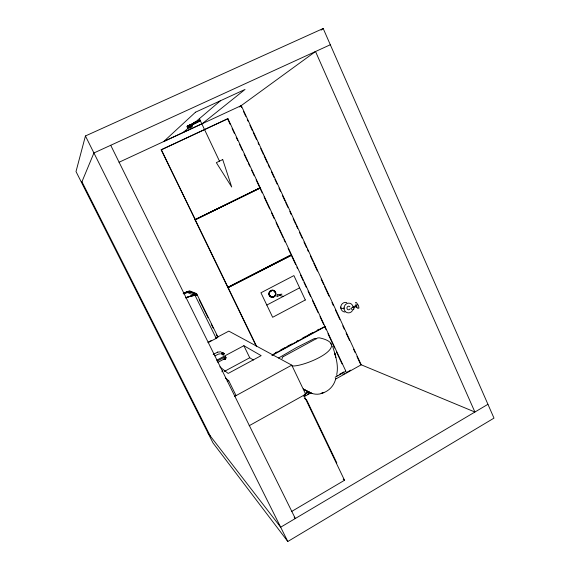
<?xml version="1.0" encoding="UTF-8"?>
<svg xmlns="http://www.w3.org/2000/svg" width="570" height="570" viewBox="0 0 570 570"><rect width="100%" height="100%" fill="white"/><g stroke="black" fill="none" stroke-linecap="round" stroke-linejoin="round"><path stroke-width="0.85" d="M336.728 374.554C338.801 364.9 335.409 355.302 332.588 346.175M355.481 302.969L355.63 302.556A3.548 1.04 61.1 0 1 356.485 302.734L358.537 305.598L358.936 308.092A3.548 1.04 61.1 0 1 358.345 308.071M340.76 306.995L340.568 307.971L343.853 308.776L344.045 307.786M223.433 353.642L223.775 353.343L222.293 354.661A1.56 0.385 -55.7 0 1 222.122 354.54L222.179 354.219M223.048 354.761L223.39 354.918M222.272 352.524L221.616 353.728M222.535 354.583L222.799 354.54M221.153 353.656L221.231 354.027L221.623 353.678M85.436 135.959L76.01 171.556L213.009 442.933L287.8 541.5L493.991 418.116L323.19 28.5L85.436 135.959L287.8 541.5M188.121 126.098L188.577 125.664M335.823 378.338C334.198 385.755 328.641 391.725 321.145 393.414L323.838 392.459C316.87 396.349 309.218 393.229 303.269 389.011M183.227 293.144L189.774 290.914L196.593 293.607L194.826 294.897L185.834 297.811M185.556 297.754L195.93 294.084L188.862 291.256L183.248 293.194L187.352 291.897L187.694 292.588L194.997 295.616M223.276 353.592L223.376 353.151A1.56 0.385 -55.7 0 0 223.169 352.994L222.998 353.087M222.229 352.695L222.051 353.108M81.588 182.614L93.922 152.967L330.315 44.752M199.229 121.047L193.009 123.64L188.193 126.319L199.243 121.061L188.378 126.333M225.307 358.872C224.409 359.905 225.342 358.174 224.787 358.936M225.164 358.587L224.979 359.064M224.772 359.328L224.402 359.292M225.179 358.865L224.366 359.542L224.316 358.908M223.162 353.714C223.105 352.167 224.623 354.604 223.048 353.215M187.936 127.78L188.663 127.345M191.805 125.877L191.228 125.963M191.933 125.856L191.406 126.198M191.534 126.982C185.977 128.955 192.617 127.887 191.128 126.127L192.24 125.614M191.399 126.134L191.947 125.999M223.376 354.989L223.796 354.426M223.675 354.654L224.295 353.628M222.792 354.355L223.362 354.44M224.765 359.136L224.445 359.456L224.181 359.036M224.715 359.171L224.174 359.114M221.766 352.616L222.215 352.481M223.34 353.685L224.117 353.692M282.82 356.906L282.079 357.917L282.207 358.751M161.153 149.832L227.936 118.66L260.198 187.744L195.211 219.6L161.153 149.832L227.936 118.66M183.162 132.482L220.447 100.74M225.157 359.079L224.658 359.342L225.221 358.915M225.385 359.193L224.459 359.613M321.102 30.153L323.19 28.5M221.922 371.775L222.671 370.472M239.379 106.961L315.524 51.521L474.903 412.032L360.418 364.458M271.527 297.141A3.513 3.377 -75.9 0 1 269.567 295.851L269.026 294.719A3.513 3.377 -75.9 0 1 270.28 290.935L271.384 290.358A3.513 3.377 -75.9 0 1 275.011 291.584L275.331 292.125L275.011 291.584M188.25 127.424L187.879 127.673L188.827 127.374M192.111 125.813L191.563 125.835M224.68 358.017L223.996 358.359M270.28 290.935L271.384 290.358M487.934 404.308L280.668 527.2L208.036 433.079M291.641 511.468L344.522 480.261L303.81 395.245M273.864 296.671L273.322 296.892L274.355 296.35L273.194 297.077A3.513 3.377 -75.9 0 1 272.88 297.155M188.613 127.295L187.587 127.993M191.648 126.17L192.446 125.706M278.552 358.01L296.414 347.65L314.576 338.452A1.425 1.347 -70.9 0 1 316.086 338.943M305.435 393.336L306.974 392.474M336.179 376.193L337.711 375.338M339.25 374.476L343.86 371.904M304.33 394.469L308.954 391.889M335.124 377.29L345.897 371.277L325.092 326.717L324.622 326.56L326.104 329.738M249.176 425.733L305.663 394.212L291.755 365.142L228.819 331.12L215.631 338.074M304.131 396.157L305.684 395.288M307.237 394.426L308.79 393.557M342.94 374.49L344.494 373.621M346.047 372.751L350.707 370.158M303.917 396.791L310.885 392.901M335.666 379.064L361.223 364.793L241.253 105.6L119.03 162.265M234.591 396.414L291.755 365.142M227.238 381.551L228.734 380.739L236.08 395.601M283.069 356.742L317.682 337.939L319.435 337.839C354.454 345.506 303.269 367.401 291.94 365.919M357.383 304.686L352.288 307.515M353.436 308L357.148 305.997M275.253 352.866L276.82 352.018M280.725 349.909L285.413 347.372M286.974 346.531L291.662 343.995M296.35 341.459L297.911 340.611M302.599 338.081L306.503 335.965M308.071 335.117L312.752 332.588M317.44 330.051L319.008 329.204M272.282 354.875L324.943 326.403L291.676 255.153L227.929 287.708L256.179 346.04M271.883 355.502L325.092 326.717M188 127.623L188.969 127.103M188.478 127.495L189.012 127.153M190.694 126.526L191.192 126.212L190.793 126.348M191.057 126.39L191.641 126.105M192.069 125.927L190.765 126.64M224.21 371.498L249.738 357.753L253.443 360.055M216.671 360.226L243.874 345.705L261.153 355.644L228.164 373.443L219.82 366.838M217.134 361.109L225.421 356.685L225.841 357.297L226.105 357.946L217.804 362.392M213.159 354.447L217.683 352.103M214.94 355.908L218.403 354.091L220.198 353.87M208.185 342.15L211.206 340.561M208.029 342.67L216.222 338.352A2.444 0.485 -26.4 0 0 217.897 336.92L196.593 293.607M266.817 305.064L299.628 287.822M227.765 287.38L291.519 254.826L260.298 187.965L195.061 219.856L227.765 287.38L290.315 255.21M227.929 287.708L291.676 255.153M188.784 127.11L189.276 126.861M188.513 127.345L189.397 126.882M188.834 127.224L189.646 126.882M190.637 126.604L191.548 126.205M224.787 359.285L225.471 359.079M225.036 359.428L224.609 359.606M189.14 127.025L190.522 126.355M189.945 126.732L188.877 127.331L189.283 127.188M189.226 127.274L192.14 125.756M190.181 126.825L190.929 126.519M194.954 219.635L260.198 187.744M195.061 219.856L260.298 187.965M189.867 126.704L190.423 126.447M189.554 127.181L190.252 126.853M193.935 122.885L195.638 122.101M195.603 294.32L189.582 291.89L183.533 293.892M190.33 126.362L190.808 126.148M190.366 126.49L191.513 125.927M190.245 126.59L190.964 126.276M189.689 127.153L187.844 127.922M191.912 124.616L189.596 125.614M191.784 124.581L190.672 125.058M190.537 126.462L191.406 126.006M188.67 127.53L189.539 127.082M188.307 127.73L189.176 127.388M191.185 124.524L190.751 124.709A6.12 0.356 -25.5 0 0 191.093 124.531M222.97 354.832L222.329 354.547M273.194 297.077L274.305 296.493A3.513 3.377 -75.9 0 0 274.79 296.03M191.207 126.12L191.777 125.863M190.487 125.129L189.518 125.478M217.647 352.11L220.918 351.811M225.143 359.022L224.893 359.086M224.587 359.342L225.357 359.057M187.523 128.029L187.901 127.887M192.183 125.649L192.56 125.507M190.473 296.628L194.627 295.31M183.889 293.308L189.689 291.348L195.645 293.728M189.489 125.186L189.724 125.115A6.12 0.356 -25.5 0 1 189.418 125.236M185.62 297.754L194.826 294.897L216.222 338.352M188.478 126.02L188.143 126.212L199.144 120.904M291.106 254.797L291.519 254.826M279.45 295.417L283.297 296.4M324.472 326.247L324.943 326.403M345.399 371.049L345.897 371.277M309.289 392.203L311.99 393.5L303.703 389.196M303.525 389.146L310.828 392.994M226.069 357.953L225.414 356.72M222.329 354.433L222.763 354.69M223.269 353.079L223.811 353.407M330.522 343.639L331.519 344.259M304.359 398.345L306.56 399.77L336.834 462.99M357.796 308.334L356.934 307.586M195.93 294.084L197.085 295.011L195.994 293.899L196.358 294.626M225.357 377.924L228.734 380.739M343.168 479.121L344.522 480.261M196.415 295.495L195.46 294.426L195.823 295.153M189.062 292.46L188.214 291.491L188.556 292.182M294.177 517.168L295.317 518.515L110.715 145.279M356.927 307.579L356.022 306.311M269.567 295.851L269.026 294.719M81.945 181.759L210.195 435.872M199.151 299.635L208.079 317.796M211.192 324.109L213.13 328.056M216.237 334.376L217.405 336.742M225.036 358.58L225.264 359.079M224.936 358.601L225.143 359.185M224.651 359L224.844 359.357M189.582 291.89L189.24 291.199L189.611 292.253L188.862 291.256L189.204 291.947M243.874 345.705L249.738 357.753M161.346 149.668L195.211 219.6M195.318 219.82L228.078 287.472M228.235 287.8L256.536 346.232M199.386 118.674L219.471 161.132M227.622 118.881L230.244 124.495M232.118 128.499L234.363 133.316M236.237 137.32L237.733 140.526M239.607 144.538L242.229 150.152M244.103 154.157L247.473 161.374M248.221 162.977L249.717 166.184M251.591 170.195L254.213 175.809M256.087 179.814L259.827 187.836M260.305 188.862L262.186 192.881M264.06 196.899L269.695 208.962M271.577 212.988L274.206 218.616M276.079 222.635L278.709 228.264M279.464 229.874L283.219 237.911M283.967 239.521L285.093 241.936M288.099 248.37L290.728 253.999M291.256 255.125L295.737 264.715M296.856 267.109L297.597 268.712M300.589 275.103L303.197 280.697M303.945 282.293L306.183 287.088M308.049 291.085L310.664 296.678M312.531 300.675L318.131 312.659M319.998 316.656L323.724 324.651M327.957 333.714L334.64 348.014M336.492 351.982L342.057 363.902M240.918 105.842L241.659 107.459M243.525 111.485L245.77 116.323M247.259 119.543L248.007 121.161M249.874 125.186L252.482 130.829M253.23 132.44L256.586 139.7M258.082 142.92L258.83 144.531M260.69 148.563L263.304 154.206M264.053 155.817L267.408 163.07M268.156 164.687L269.646 167.908M271.512 171.941L274.127 177.584M274.875 179.194L277.113 184.032M278.979 188.057L280.469 191.285M282.335 195.311L284.95 200.954M285.691 202.564L287.935 207.402M289.795 211.434L291.291 214.655M293.158 218.688L295.766 224.331M296.514 225.941L297.633 228.356M299.499 232.389L302.114 238.032M303.981 242.065L306.589 247.708M307.337 249.318L308.456 251.733M310.322 255.766L312.93 261.409M313.678 263.019L317.412 271.078M321.145 279.136L323.753 284.779M324.501 286.397L328.976 296.065M331.961 302.513L333.457 305.741M335.324 309.767L339.798 319.442M342.784 325.89L344.28 329.111M346.147 333.144L349.503 340.397M353.607 349.26L355.103 352.488M356.963 356.521L360.326 363.774M335.466 355.865L334.79 353.265L335.901 357.525M217.355 337.041A2.444 0.485 -26.4 0 1 216.743 337.568M356.036 305.043A3.078 0.898 61.1 0 1 355.83 304.558M350.244 308.562A1.803 1.689 -77.2 0 1 347.814 309.61A1.803 1.689 -77.2 0 1 347.329 306.916A1.803 1.689 -77.2 0 1 349.93 306.81M344.971 312.046A4.838 4.546 -77.2 0 1 340.846 306.368A4.838 4.546 -77.2 0 1 346.824 302.627M352.445 310.65A4.895 4.589 -77.2 0 1 345.149 311.305A4.895 4.589 -77.2 0 1 346.645 303.675A4.895 4.589 -77.2 0 1 353.165 306.981M199.785 120.441A7.481 0.435 -25.5 0 1 196.892 122.443M196.515 122.636A7.481 0.435 -25.5 0 1 187.594 126.661A7.481 0.435 -25.5 0 1 190.558 124.609A7.481 0.435 -25.5 0 1 199.6 120.505M191.463 124.502A6.12 0.356 -25.5 0 1 190.537 124.908M189.981 125.143A6.12 0.356 -25.5 0 1 189.475 125.35M188.357 125.763A6.12 0.356 -25.5 0 1 188.036 125.692M194.163 122.457A6.12 0.356 -25.5 0 1 194.505 122.293M195.182 121.987A6.12 0.356 -25.5 0 1 195.831 121.695M188.178 125.678A6.12 0.356 -25.5 0 1 187.893 125.692M195.125 121.873A6.12 0.356 -25.5 0 1 195.46 121.724M187.459 126.162A7.481 0.435 -25.5 0 1 188.357 125.628M188.934 125.307A7.481 0.435 -25.5 0 1 189.254 125.136M189.589 124.958A7.481 0.435 -25.5 0 1 190.309 124.581M194.014 122.757A7.481 0.435 -25.5 0 1 198.545 120.754M199.322 120.455A7.481 0.435 -25.5 0 1 199.892 120.27M275.623 293.044A3.513 3.377 -75.9 0 1 275.588 294.448M275.36 295.132A3.513 3.377 -75.9 0 1 275.004 295.759M277.134 294.825L276.97 296.721L281.929 294.12L277.134 294.825M195.51 112.197L163.782 141.467L202.329 123.597L245.029 89.447L195.51 112.197M270.85 290.999L271.641 290.636L270.85 290.999M305.32 299.977L272.652 317.291L260.946 292.773L293.899 275.602L305.32 299.977M222.72 159.572L216.344 162.642L231.719 187.024L222.72 159.572M269.945 295.752L269.439 294.697L269.945 295.752M275.175 292.032L275.517 292.838L275.175 292.032M353.571 309.546A1.304 1.218 -77.3 0 0 353.179 307.344A1.304 1.218 -77.3 0 0 351.569 308.862A1.304 1.218 -77.3 0 0 353.571 309.546M190.294 125.728A7.481 0.435 -25.5 0 0 200.469 120.477A7.481 0.435 -25.5 0 0 190.387 124.859A7.481 0.435 -25.5 0 0 190.294 125.728M274.434 296.151A3.249 3.128 -75.9 0 0 273.401 290.65A3.249 3.128 -75.9 0 0 269.296 294.412A3.249 3.128 -75.9 0 0 274.434 296.151M274.533 296.179A3.256 3.128 -75.9 0 0 273.5 290.679A3.256 3.128 -75.9 0 0 269.396 294.441A3.256 3.128 -75.9 0 0 274.533 296.179M274.747 296.45A3.627 3.491 -75.9 0 0 273.6 290.322A3.627 3.491 -75.9 0 0 269.026 294.512A3.627 3.491 -75.9 0 0 274.747 296.45"/></g></svg>
